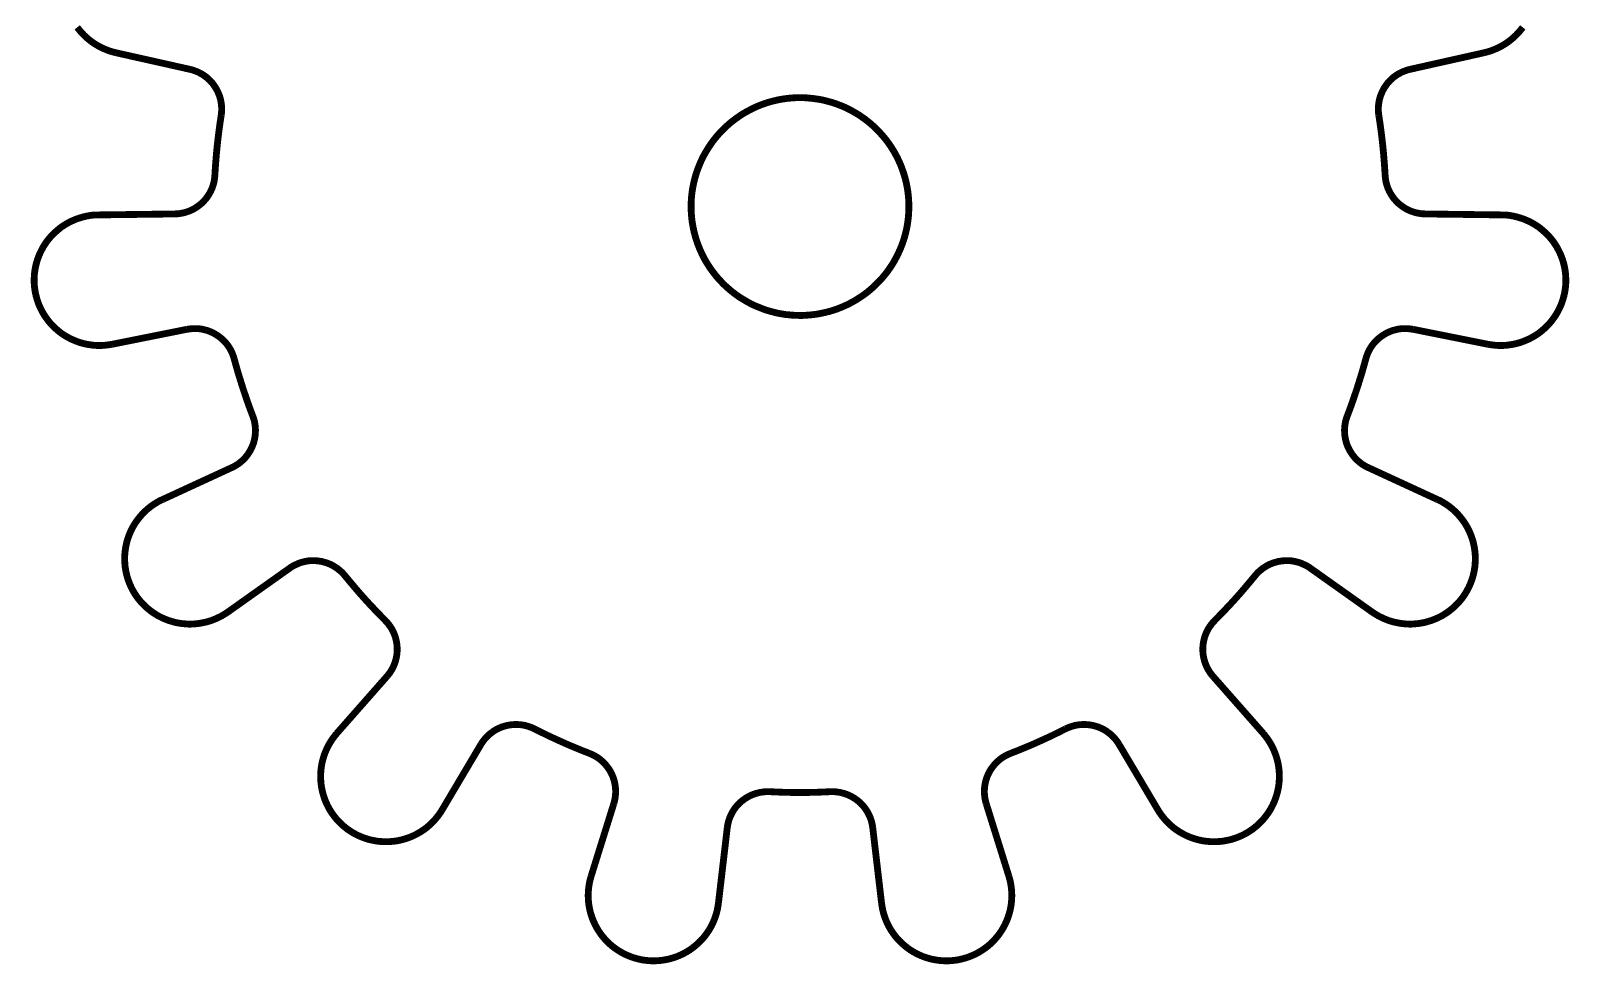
# Model space of a CAD drawing. Extents: x 0.4 to 23.1, y 0.4 to 16.1.
# Drawn here: x 5.004 to 7.229, y 13.426 to 14.776 of the extents above; entities that cross this region are included whole.
import ezdxf

# ---------------------------------------------------------------- set-up
doc = ezdxf.new("R2010")
doc.units = 0
doc.layers.get('0').update_dxf_attribs({"linetype": 'CONTINUOUS'})

msp = doc.modelspace()

# ---------------------------------------------------------------- linework, layer by layer
at = {"color": 0, "const_width": 0.00985}
for points in [[(5.07107, 14.7807), (5.07335, 14.7778), (5.07574, 14.7749), (5.07829, 14.7721), (5.08089, 14.7693), (5.08365, 14.7667), (5.08649, 14.7642), (5.08942, 14.7618), (5.09244, 14.7594), (5.0956, 14.7574), (5.09879, 14.7553), (5.10206, 14.7535), (5.10542, 14.7517), (5.10883, 14.75), (5.11236, 14.7486), (5.11589, 14.7472), (5.11947, 14.746), (5.1231, 14.745), (5.12679, 14.744)], [(7.10596, 14.744), (7.10965, 14.745), (7.11328, 14.746), (7.11686, 14.7472), (7.12039, 14.7486), (7.12392, 14.75), (7.12733, 14.7517), (7.13069, 14.7535), (7.13396, 14.7553), (7.13715, 14.7574), (7.14031, 14.7594), (7.14333, 14.7618), (7.14626, 14.7642), (7.14908, 14.7667), (7.15186, 14.7693), (7.15446, 14.7721), (7.15701, 14.7749), (7.1594, 14.7778), (7.16168, 14.7807)], [(5.23383, 14.72), (5.12679, 14.744)], [(6.99892, 14.72), (7.10596, 14.744)], [(5.27924, 14.6532), (5.27962, 14.6563), (5.27983, 14.6593), (5.27994, 14.6624), (5.27983, 14.6654), (5.27962, 14.6685), (5.27924, 14.6715), (5.27869, 14.6746), (5.278, 14.6776), (5.27713, 14.6806), (5.2761, 14.6833), (5.27496, 14.6863), (5.27365, 14.689), (5.27219, 14.6917), (5.27056, 14.6943), (5.26888, 14.6968), (5.26704, 14.6993), (5.26503, 14.7017), (5.26297, 14.7039), (5.26074, 14.706), (5.2584, 14.7081), (5.25603, 14.7099), (5.25347, 14.7117), (5.25087, 14.7133), (5.24821, 14.7147), (5.24544, 14.7161), (5.24262, 14.7172), (5.23975, 14.7183), (5.23682, 14.7193), (5.23383, 14.72)], [(6.99892, 14.72), (6.99593, 14.7193), (6.993, 14.7183), (6.99013, 14.7172), (6.98731, 14.7161), (6.98454, 14.7147), (6.98188, 14.7133), (6.97928, 14.7117), (6.97672, 14.7099), (6.97433, 14.7081), (6.972, 14.706), (6.96978, 14.7039), (6.96772, 14.7017), (6.96571, 14.6993), (6.96386, 14.6968), (6.96213, 14.6943), (6.96056, 14.6917), (6.9591, 14.689), (6.95779, 14.6863), (6.95665, 14.6833), (6.95562, 14.6806), (6.95475, 14.6776), (6.95404, 14.6746), (6.9535, 14.6715), (6.95313, 14.6685), (6.95285, 14.6654), (6.95281, 14.6624), (6.95285, 14.6593), (6.95313, 14.6563), (6.9535, 14.6532)], [(5.27924, 14.6532), (5.27761, 14.6425), (5.27615, 14.6317), (5.27479, 14.6208), (5.2736, 14.6101), (5.27251, 14.5992), (5.2716, 14.5885), (5.27078, 14.5775), (5.27013, 14.5667)], [(6.96262, 14.5667), (6.96197, 14.5775), (6.96115, 14.5885), (6.96024, 14.5992), (6.95915, 14.6101), (6.95796, 14.6208), (6.9566, 14.6317), (6.95514, 14.6425), (6.9535, 14.6532)], [(5.21186, 14.5108), (5.21496, 14.511), (5.21799, 14.5111), (5.22103, 14.5117), (5.22401, 14.5122), (5.227, 14.5129), (5.22993, 14.5139), (5.23281, 14.5149), (5.23562, 14.5161), (5.23839, 14.5174), (5.24104, 14.5189), (5.24365, 14.5206), (5.24621, 14.5224), (5.24858, 14.5242), (5.25092, 14.5261), (5.25315, 14.5283), (5.25526, 14.5306), (5.25722, 14.5329), (5.25906, 14.5353), (5.26079, 14.5379), (5.26237, 14.5404), (5.26383, 14.5432), (5.26519, 14.546), (5.26633, 14.5488), (5.26736, 14.5517), (5.26824, 14.5546), (5.26893, 14.5575), (5.26947, 14.5606), (5.26992, 14.5636), (5.27013, 14.5667)], [(6.96262, 14.5667), (6.96283, 14.5636), (6.96326, 14.5606), (6.96382, 14.5575), (6.96451, 14.5546), (6.96539, 14.5517), (6.96642, 14.5488), (6.96756, 14.546), (6.96892, 14.5432), (6.97038, 14.5404), (6.97194, 14.5379), (6.97368, 14.5353), (6.97553, 14.5329), (6.97749, 14.5306), (6.9796, 14.5283), (6.98182, 14.5261), (6.9841, 14.5242), (6.98654, 14.5224), (6.9891, 14.5206), (6.99164, 14.5189), (6.99436, 14.5174), (6.99713, 14.5161), (6.99994, 14.5149), (7.00282, 14.5139), (7.00575, 14.5129), (7.00874, 14.5122), (7.01172, 14.5117), (7.01476, 14.5111), (7.01779, 14.511), (7.02089, 14.5108)], [(5.10211, 14.5094), (5.09836, 14.5094), (5.09457, 14.5092), (5.09082, 14.5088), (5.08708, 14.5081), (5.08333, 14.5074), (5.07964, 14.5065), (5.07601, 14.5054), (5.07243, 14.5043), (5.06885, 14.5031), (5.06538, 14.5015), (5.0619, 14.5), (5.05854, 14.4983), (5.05524, 14.4964), (5.05203, 14.4944), (5.04889, 14.4924), (5.04585, 14.4901), (5.04286, 14.4876), (5.03999, 14.4851), (5.03722, 14.4826), (5.03461, 14.4799), (5.03201, 14.4771), (5.02962, 14.4742), (5.02729, 14.4713), (5.02512, 14.4681), (5.02306, 14.465), (5.02111, 14.4617), (5.01932, 14.4583), (5.01764, 14.455), (5.01611, 14.4515), (5.01471, 14.4479), (5.01346, 14.4444), (5.01232, 14.4407), (5.01139, 14.4371), (5.01058, 14.4335), (5.00993, 14.4297), (5.00939, 14.426), (5.009, 14.4221), (5.00885, 14.4183), (5.00879, 14.4146), (5.00885, 14.4108), (5.00911, 14.4069), (5.0095, 14.4033), (5.01004, 14.3996), (5.01074, 14.3958), (5.01161, 14.3921), (5.01258, 14.3885), (5.01372, 14.3849), (5.01503, 14.3812), (5.01644, 14.3778), (5.01801, 14.3743), (5.01969, 14.371), (5.02154, 14.3676), (5.02349, 14.3643), (5.02556, 14.3613), (5.02778, 14.3582), (5.03017, 14.3551), (5.03261, 14.3522), (5.03515, 14.3494), (5.03787, 14.3468), (5.04064, 14.3443), (5.04351, 14.3418), (5.0465, 14.3394), (5.04958, 14.3372), (5.05274, 14.3351), (5.05599, 14.3332), (5.05931, 14.3314), (5.06267, 14.3297), (5.06614, 14.3282), (5.06967, 14.3267), (5.07319, 14.3254), (5.07682, 14.3243), (5.08046, 14.3233), (5.08415, 14.3225), (5.08789, 14.3218), (5.09164, 14.3213), (5.09543, 14.3208), (5.09918, 14.3206), (5.10297, 14.3206), (5.10678, 14.3206), (5.11057, 14.3208), (5.11431, 14.3213), (5.11806, 14.3217), (5.12181, 14.3224)], [(5.21186, 14.5108), (5.10211, 14.5094)], [(7.02089, 14.5108), (7.13064, 14.5094)], [(7.11094, 14.3224), (7.11469, 14.3217), (7.11843, 14.3213), (7.12218, 14.3208), (7.12597, 14.3206), (7.12978, 14.3206), (7.13357, 14.3206), (7.13732, 14.3208), (7.14111, 14.3213), (7.14486, 14.3218), (7.1486, 14.3225), (7.15229, 14.3233), (7.15593, 14.3243), (7.15956, 14.3254), (7.16308, 14.3267), (7.16661, 14.3282), (7.17008, 14.3297), (7.17344, 14.3314), (7.17676, 14.3332), (7.18001, 14.3351), (7.18317, 14.3372), (7.18625, 14.3394), (7.18924, 14.3418), (7.19211, 14.3443), (7.19488, 14.3468), (7.1976, 14.3494), (7.20014, 14.3522), (7.20258, 14.3551), (7.20497, 14.3582), (7.20719, 14.3613), (7.20925, 14.3643), (7.21121, 14.3676), (7.21306, 14.371), (7.21474, 14.3743), (7.21631, 14.3778), (7.21772, 14.3812), (7.21903, 14.3849), (7.22017, 14.3885), (7.22114, 14.3921), (7.222, 14.3958), (7.22271, 14.3996), (7.22325, 14.4033), (7.22364, 14.4069), (7.2239, 14.4108), (7.22396, 14.4146), (7.2239, 14.4183), (7.22368, 14.4221), (7.22336, 14.426), (7.22282, 14.4297), (7.22217, 14.4335), (7.22136, 14.4371), (7.22043, 14.4407), (7.21929, 14.4444), (7.21804, 14.4479), (7.21664, 14.4515), (7.21511, 14.455), (7.21343, 14.4583), (7.21164, 14.4617), (7.20969, 14.465), (7.20762, 14.4681), (7.20546, 14.4713), (7.20313, 14.4742), (7.20074, 14.4771), (7.19814, 14.4799), (7.19553, 14.4826), (7.19276, 14.4851), (7.18989, 14.4876), (7.1869, 14.4901), (7.18386, 14.4924), (7.18072, 14.4944), (7.17751, 14.4964), (7.17421, 14.4983), (7.17085, 14.5), (7.16738, 14.5015), (7.1639, 14.5031), (7.16032, 14.5043), (7.15674, 14.5054), (7.1531, 14.5065), (7.14942, 14.5074), (7.14567, 14.5081), (7.14193, 14.5088), (7.13818, 14.5092), (7.13439, 14.5094), (7.13064, 14.5094)], [(5.22939, 14.3439), (5.12181, 14.3224)], [(5.29801, 14.3014), (5.29715, 14.3043), (5.29611, 14.3072), (5.29497, 14.31), (5.29362, 14.3128), (5.29221, 14.3154), (5.29058, 14.3181), (5.28885, 14.3207), (5.287, 14.3231), (5.285, 14.3254), (5.28293, 14.3276), (5.28071, 14.3297), (5.27838, 14.3317), (5.27593, 14.3336), (5.27344, 14.3353), (5.27083, 14.3369), (5.26812, 14.3385), (5.26535, 14.3397), (5.26253, 14.341), (5.25965, 14.3421), (5.25672, 14.3429), (5.25375, 14.3436), (5.25076, 14.3443), (5.24772, 14.3447), (5.24468, 14.345), (5.2416, 14.345), (5.23856, 14.345), (5.23546, 14.3447), (5.23242, 14.3444), (5.22939, 14.3439)], [(7.00336, 14.3439), (7.00032, 14.3444), (6.99729, 14.3447), (6.99419, 14.345), (6.99115, 14.345), (6.98807, 14.345), (6.98503, 14.3447), (6.98199, 14.3443), (6.979, 14.3436), (6.97601, 14.3429), (6.9731, 14.3421), (6.97021, 14.341), (6.96739, 14.3397), (6.96463, 14.3385), (6.96192, 14.3369), (6.95931, 14.3353), (6.95682, 14.3336), (6.95438, 14.3317), (6.95204, 14.3297), (6.94982, 14.3276), (6.94775, 14.3254), (6.94575, 14.3231), (6.9439, 14.3207), (6.94217, 14.3181), (6.94054, 14.3154), (6.93913, 14.3128), (6.93778, 14.31), (6.93664, 14.3072), (6.9356, 14.3043), (6.93474, 14.3014)], [(7.00336, 14.3439), (7.11094, 14.3224)], [(5.29801, 14.3014), (5.30094, 14.2908), (5.30393, 14.2804), (5.30713, 14.27), (5.31039, 14.2596), (5.31386, 14.2493), (5.31739, 14.239), (5.32107, 14.2287), (5.32493, 14.2186)], [(6.90782, 14.2186), (6.91168, 14.2287), (6.91536, 14.239), (6.91889, 14.2493), (6.92236, 14.2596), (6.92562, 14.27), (6.92882, 14.2804), (6.93181, 14.2908), (6.93474, 14.3014)], [(5.29443, 14.1439), (5.29715, 14.1451), (5.29986, 14.1467), (5.30246, 14.1483), (5.30496, 14.15), (5.30735, 14.1519), (5.30968, 14.154), (5.3119, 14.1561), (5.31396, 14.1583), (5.31597, 14.1607), (5.31782, 14.1632), (5.3195, 14.1657), (5.32113, 14.1683), (5.32254, 14.171), (5.32383, 14.1738), (5.32497, 14.1765), (5.32601, 14.1794), (5.32688, 14.1825), (5.32758, 14.1854), (5.32813, 14.1885), (5.3285, 14.1915), (5.32872, 14.1946), (5.32883, 14.1976), (5.32872, 14.2007), (5.3285, 14.2037), (5.32807, 14.2068), (5.32753, 14.2099), (5.32682, 14.2128), (5.32596, 14.2157), (5.32493, 14.2186)], [(6.90782, 14.2186), (6.90679, 14.2157), (6.90593, 14.2128), (6.90522, 14.2099), (6.90468, 14.2068), (6.90424, 14.2037), (6.90403, 14.2007), (6.90392, 14.1976), (6.90403, 14.1946), (6.90424, 14.1915), (6.90462, 14.1885), (6.90517, 14.1854), (6.90587, 14.1825), (6.90674, 14.1794), (6.90771, 14.1765), (6.9089, 14.1738), (6.91021, 14.171), (6.91162, 14.1683), (6.91325, 14.1657), (6.91493, 14.1632), (6.91678, 14.1607), (6.91878, 14.1583), (6.92085, 14.1561), (6.92307, 14.154), (6.9254, 14.1519), (6.92779, 14.15), (6.93028, 14.1483), (6.93289, 14.1467), (6.9356, 14.1451), (6.93832, 14.1439)], [(5.29443, 14.1439), (5.19472, 14.0979)], [(6.93832, 14.1439), (7.03803, 14.0979)], [(5.19472, 14.0979), (5.19129, 14.0964), (5.18793, 14.0946), (5.18468, 14.0926), (5.18153, 14.0906), (5.17839, 14.0885), (5.1754, 14.0861), (5.17247, 14.0838), (5.16965, 14.0811), (5.16694, 14.0786), (5.16433, 14.0758), (5.16183, 14.0729), (5.15944, 14.07), (5.15717, 14.0669), (5.15506, 14.0639), (5.15306, 14.0606), (5.15115, 14.0574), (5.14942, 14.054), (5.14785, 14.0506), (5.14638, 14.0471), (5.14501, 14.0435), (5.14382, 14.04), (5.14279, 14.0362), (5.14193, 14.0326), (5.14117, 14.0289), (5.14057, 14.0251), (5.14014, 14.0214), (5.13981, 14.0176), (5.13971, 14.0139), (5.13971, 14.01), (5.13986, 14.0063), (5.14014, 14.0025), (5.14063, 13.9987), (5.14122, 13.995), (5.14199, 13.9913), (5.1429, 13.9876), (5.14399, 13.9839), (5.14518, 13.9804), (5.14654, 13.9768), (5.148, 13.9733), (5.14963, 13.9699), (5.15136, 13.9665), (5.15326, 13.9633), (5.15533, 13.9601), (5.15744, 13.9569), (5.15972, 13.9539), (5.16211, 13.951), (5.16461, 13.9482), (5.16726, 13.9454), (5.16997, 13.9428), (5.17279, 13.9403), (5.17572, 13.9379), (5.17876, 13.9356), (5.18186, 13.9335), (5.18506, 13.9314), (5.18837, 13.9294), (5.19168, 13.9278), (5.1951, 13.9261), (5.19862, 13.9246), (5.20215, 13.9232), (5.20574, 13.9221), (5.20936, 13.921), (5.21306, 13.92), (5.21674, 13.9193), (5.22049, 13.9186), (5.22424, 13.9182), (5.22803, 13.9179), (5.23178, 13.9176), (5.23557, 13.9176), (5.23936, 13.9178), (5.24317, 13.9181), (5.2469, 13.9185), (5.25065, 13.9192), (5.25435, 13.9199), (5.25803, 13.9207), (5.26172, 13.9218), (5.26531, 13.9229), (5.26882, 13.9243), (5.27235, 13.9257), (5.27576, 13.9274), (5.27914, 13.929), (5.28244, 13.931), (5.28564, 13.9329), (5.28879, 13.935)], [(6.94396, 13.935), (6.9471, 13.9329), (6.95031, 13.931), (6.95361, 13.929), (6.95697, 13.9274), (6.96039, 13.9257), (6.96392, 13.9243), (6.96744, 13.9229), (6.97103, 13.9218), (6.97472, 13.9207), (6.9784, 13.9199), (6.9821, 13.9192), (6.98583, 13.9185), (6.98958, 13.9181), (6.99338, 13.9178), (6.99718, 13.9176), (7.00097, 13.9176), (7.00472, 13.9179), (7.00851, 13.9182), (7.01226, 13.9186), (7.016, 13.9193), (7.01969, 13.92), (7.02339, 13.921), (7.02701, 13.9221), (7.0306, 13.9232), (7.03413, 13.9246), (7.03765, 13.9261), (7.04107, 13.9278), (7.04438, 13.9294), (7.04769, 13.9314), (7.05089, 13.9335), (7.05399, 13.9356), (7.05701, 13.9379), (7.05994, 13.9403), (7.06278, 13.9428), (7.06549, 13.9454), (7.06814, 13.9482), (7.07064, 13.951), (7.07303, 13.9539), (7.07531, 13.9569), (7.07742, 13.9601), (7.07949, 13.9633), (7.08132, 13.9665), (7.08311, 13.9699), (7.08475, 13.9733), (7.08621, 13.9768), (7.08757, 13.9804), (7.08876, 13.9839), (7.08985, 13.9876), (7.09076, 13.9913), (7.09153, 13.995), (7.09212, 13.9987), (7.09261, 14.0025), (7.09289, 14.0063), (7.09304, 14.01), (7.0931, 14.0139), (7.09293, 14.0176), (7.09261, 14.0214), (7.09218, 14.0251), (7.09158, 14.0289), (7.09082, 14.0326), (7.08996, 14.0362), (7.08892, 14.04), (7.08772, 14.0435), (7.08637, 14.0471), (7.0849, 14.0506), (7.08333, 14.054), (7.0816, 14.0574), (7.07969, 14.0606), (7.07769, 14.0639), (7.07557, 14.0669), (7.07329, 14.07), (7.0709, 14.0729), (7.06842, 14.0758), (7.06581, 14.0786), (7.0631, 14.0811), (7.06028, 14.0838), (7.05735, 14.0861), (7.05436, 14.0885), (7.05122, 14.0906), (7.04807, 14.0926), (7.04482, 14.0946), (7.04144, 14.0964), (7.03803, 14.0979)], [(5.37831, 13.9985), (5.28879, 13.935)], [(5.45833, 13.9875), (5.45632, 13.9899), (5.45421, 13.9921), (5.45199, 13.9942), (5.44965, 13.9961), (5.44726, 13.9981), (5.44472, 13.9997), (5.44211, 14.0014), (5.4394, 14.0029), (5.43664, 14.0042), (5.43381, 14.0054), (5.43093, 14.0064), (5.428, 14.0072), (5.42503, 14.0081), (5.42199, 14.0086), (5.41894, 14.009), (5.4159, 14.0093), (5.41287, 14.0094), (5.40978, 14.0093), (5.40674, 14.0092), (5.40369, 14.0088), (5.40067, 14.0082), (5.39768, 14.0075), (5.39475, 14.0067), (5.39182, 14.0057), (5.389, 14.0044), (5.38624, 14.0032), (5.38351, 14.0018), (5.38086, 14.0003), (5.37831, 13.9985)], [(6.85444, 13.9985), (6.85189, 14.0003), (6.84924, 14.0018), (6.84651, 14.0032), (6.84375, 14.0044), (6.84093, 14.0057), (6.838, 14.0067), (6.83507, 14.0075), (6.83208, 14.0082), (6.82904, 14.0088), (6.82601, 14.0092), (6.82297, 14.0093), (6.81988, 14.0094), (6.81685, 14.0093), (6.81381, 14.009), (6.81076, 14.0086), (6.80772, 14.0081), (6.80474, 14.0072), (6.80181, 14.0064), (6.79893, 14.0054), (6.79611, 14.0042), (6.79335, 14.0029), (6.79064, 14.0014), (6.78803, 13.9997), (6.78549, 13.9981), (6.7831, 13.9961), (6.78076, 13.9942), (6.77854, 13.9921), (6.77642, 13.9899), (6.77442, 13.9875)], [(6.85444, 13.9985), (6.94396, 13.935)], [(5.45833, 13.9875), (5.46522, 13.9792), (5.47228, 13.9708), (5.47939, 13.9625), (5.4866, 13.9544), (5.49393, 13.9464), (5.50136, 13.9385), (5.5089, 13.9306), (5.51654, 13.9229)], [(6.71619, 13.9229), (6.72385, 13.9306), (6.73139, 13.9385), (6.73882, 13.9464), (6.74615, 13.9544), (6.75336, 13.9625), (6.76047, 13.9708), (6.76753, 13.9792), (6.77442, 13.9875)], [(5.5191, 13.8421), (5.52106, 13.8445), (5.52289, 13.8469), (5.52458, 13.8495), (5.52621, 13.8521), (5.52761, 13.8548), (5.52892, 13.8576), (5.53006, 13.8605), (5.53108, 13.8634), (5.5319, 13.8663), (5.53261, 13.8693), (5.53315, 13.8723), (5.53353, 13.8753), (5.53375, 13.8784), (5.53381, 13.8815), (5.53369, 13.8846), (5.53347, 13.8876), (5.53304, 13.8907), (5.53244, 13.8936), (5.53174, 13.8967), (5.53087, 13.8996), (5.52983, 13.9025), (5.52865, 13.9053), (5.52729, 13.9081), (5.52588, 13.9107), (5.52425, 13.9133), (5.52251, 13.9158), (5.52067, 13.9183), (5.51867, 13.9207), (5.51654, 13.9229)], [(6.71619, 13.9229), (6.71408, 13.9207), (6.71208, 13.9183), (6.71024, 13.9158), (6.7085, 13.9133), (6.70687, 13.9107), (6.70546, 13.9081), (6.7041, 13.9053), (6.7029, 13.9025), (6.70188, 13.8996), (6.70101, 13.8967), (6.70031, 13.8936), (6.69971, 13.8907), (6.69928, 13.8876), (6.69906, 13.8846), (6.69894, 13.8815), (6.699, 13.8784), (6.69922, 13.8753), (6.6996, 13.8723), (6.70014, 13.8693), (6.70085, 13.8663), (6.70167, 13.8634), (6.70269, 13.8605), (6.70383, 13.8576), (6.70514, 13.8548), (6.70654, 13.8521), (6.70817, 13.8495), (6.70985, 13.8469), (6.71169, 13.8445), (6.71365, 13.8421)], [(5.5191, 13.8421), (5.44661, 13.7598)], [(6.71365, 13.8421), (6.78614, 13.7598)], [(5.73236, 13.7661), (5.72965, 13.7674), (5.72678, 13.7685), (5.7239, 13.7695), (5.72097, 13.7704), (5.71799, 13.7712), (5.71496, 13.7717), (5.71192, 13.7721), (5.70888, 13.7723), (5.70583, 13.7725), (5.70275, 13.7723), (5.69971, 13.7721), (5.69667, 13.7717), (5.69363, 13.7712), (5.69065, 13.7705), (5.68772, 13.7696), (5.68479, 13.7687), (5.68197, 13.7675), (5.67919, 13.7662), (5.67649, 13.7648), (5.67389, 13.7632), (5.67133, 13.7614), (5.66889, 13.7596), (5.66656, 13.7577), (5.66428, 13.7555), (5.66217, 13.7534), (5.66015, 13.751), (5.65826, 13.7486), (5.65647, 13.7461), (5.65483, 13.7435)], [(6.5779, 13.7435), (6.57628, 13.7461), (6.57449, 13.7486), (6.5726, 13.751), (6.57058, 13.7534), (6.56847, 13.7555), (6.56619, 13.7577), (6.56386, 13.7596), (6.56142, 13.7614), (6.55886, 13.7632), (6.55626, 13.7648), (6.55354, 13.7662), (6.55078, 13.7675), (6.54796, 13.7687), (6.54503, 13.7696), (6.5421, 13.7705), (6.53911, 13.7712), (6.53608, 13.7717), (6.53304, 13.7721), (6.53, 13.7723), (6.52692, 13.7725), (6.52387, 13.7723), (6.52083, 13.7721), (6.51779, 13.7717), (6.51476, 13.7712), (6.51178, 13.7704), (6.50885, 13.7695), (6.50597, 13.7685), (6.5031, 13.7674), (6.50032, 13.7661)], [(5.44661, 13.7598), (5.44417, 13.7568), (5.44185, 13.7538), (5.43967, 13.7508), (5.43761, 13.7476), (5.43565, 13.7444), (5.43381, 13.741), (5.43213, 13.7376), (5.43061, 13.7342), (5.42914, 13.7307), (5.4279, 13.7271), (5.42681, 13.7235), (5.42583, 13.7198), (5.42497, 13.7161), (5.42432, 13.7124), (5.42378, 13.7087), (5.42339, 13.7049), (5.42318, 13.7011), (5.42312, 13.6973), (5.42318, 13.6935), (5.42339, 13.6897), (5.42378, 13.686), (5.42432, 13.6822), (5.42503, 13.6785), (5.42583, 13.6748), (5.42681, 13.6712), (5.42796, 13.6675), (5.42919, 13.664), (5.43061, 13.6604), (5.43218, 13.657), (5.43386, 13.6536), (5.43565, 13.6503), (5.43761, 13.647), (5.43972, 13.6439), (5.44189, 13.6408), (5.44422, 13.6378), (5.44667, 13.6349), (5.44922, 13.6321), (5.45193, 13.6294), (5.45469, 13.6268), (5.45757, 13.6244), (5.46056, 13.622), (5.4636, 13.6198), (5.46674, 13.6177), (5.47, 13.6157), (5.47331, 13.6139), (5.47667, 13.6122), (5.48014, 13.6106), (5.48361, 13.6092), (5.48719, 13.6079), (5.49078, 13.6067), (5.49447, 13.6057), (5.49815, 13.6049), (5.50185, 13.6042), (5.50558, 13.6036), (5.50939, 13.6032), (5.51318, 13.603), (5.51693, 13.6029), (5.52072, 13.6029), (5.52453, 13.6031), (5.52826, 13.6035), (5.53201, 13.6039), (5.53575, 13.6046), (5.53944, 13.6054), (5.54313, 13.6064), (5.54676, 13.6075), (5.55035, 13.6087), (5.55388, 13.6101), (5.55735, 13.6116), (5.56076, 13.6133), (5.56407, 13.6151), (5.56733, 13.617), (5.57053, 13.6191), (5.57362, 13.6212), (5.57661, 13.6235), (5.57954, 13.626), (5.58231, 13.6285), (5.58501, 13.6312), (5.58762, 13.6339), (5.59011, 13.6368), (5.5925, 13.6398), (5.59472, 13.6428), (5.59685, 13.6459), (5.59885, 13.6491)], [(5.73236, 13.7661), (5.74214, 13.7612), (5.7519, 13.7564), (5.76178, 13.7518), (5.77171, 13.7473), (5.78168, 13.7429), (5.79167, 13.7387), (5.80176, 13.7346), (5.8119, 13.7306)], [(6.42085, 13.7306), (6.43099, 13.7346), (6.44108, 13.7387), (6.45107, 13.7429), (6.46104, 13.7473), (6.47097, 13.7518), (6.48085, 13.7564), (6.49061, 13.7612), (6.50032, 13.7661)], [(6.6339, 13.6491), (6.6359, 13.6459), (6.63803, 13.6428), (6.64025, 13.6398), (6.64264, 13.6368), (6.64513, 13.6339), (6.64774, 13.6312), (6.65044, 13.6285), (6.65321, 13.626), (6.65614, 13.6235), (6.65913, 13.6212), (6.66222, 13.6191), (6.66542, 13.617), (6.66868, 13.6151), (6.67199, 13.6133), (6.6754, 13.6116), (6.67888, 13.6101), (6.6824, 13.6087), (6.68599, 13.6075), (6.68961, 13.6064), (6.69331, 13.6054), (6.697, 13.6046), (6.70074, 13.6039), (6.70449, 13.6035), (6.70822, 13.6031), (6.71203, 13.6029), (6.71582, 13.6029), (6.71957, 13.603), (6.72336, 13.6032), (6.72715, 13.6036), (6.7309, 13.6042), (6.7346, 13.6049), (6.73828, 13.6057), (6.74197, 13.6067), (6.74556, 13.6079), (6.74914, 13.6092), (6.75261, 13.6106), (6.75608, 13.6122), (6.75944, 13.6139), (6.76275, 13.6157), (6.766, 13.6177), (6.76915, 13.6198), (6.77219, 13.622), (6.77518, 13.6244), (6.77806, 13.6268), (6.78082, 13.6294), (6.78353, 13.6321), (6.78608, 13.6349), (6.78851, 13.6378), (6.79085, 13.6408), (6.79303, 13.6439), (6.79514, 13.647), (6.7971, 13.6503), (6.79889, 13.6536), (6.80057, 13.657), (6.80214, 13.6604), (6.80354, 13.664), (6.80479, 13.6675), (6.80593, 13.6712), (6.80692, 13.6748), (6.80772, 13.6785), (6.80843, 13.6822), (6.80897, 13.686), (6.80935, 13.6897), (6.80957, 13.6935), (6.80963, 13.6973), (6.80957, 13.7011), (6.80935, 13.7049), (6.80897, 13.7087), (6.80843, 13.7124), (6.80778, 13.7161), (6.80692, 13.7198), (6.80593, 13.7235), (6.80485, 13.7271), (6.80354, 13.7307), (6.80214, 13.7342), (6.80062, 13.7376), (6.79893, 13.741), (6.7971, 13.7444), (6.79514, 13.7476), (6.79308, 13.7508), (6.7909, 13.7538), (6.78857, 13.7568), (6.78614, 13.7598)], [(5.65483, 13.7435), (5.59885, 13.6491)], [(5.84706, 13.6579), (5.84788, 13.6609), (5.84858, 13.6639), (5.84907, 13.6669), (5.84944, 13.67), (5.84967, 13.673), (5.84972, 13.6761), (5.84961, 13.6791), (5.84933, 13.6822), (5.8489, 13.6852), (5.84836, 13.6883), (5.8476, 13.6912), (5.84674, 13.6941), (5.84565, 13.6971), (5.84446, 13.6999), (5.84315, 13.7026), (5.84169, 13.7053), (5.84006, 13.7079), (5.83832, 13.7104), (5.83643, 13.7128), (5.83442, 13.7152), (5.83231, 13.7174), (5.83008, 13.7195), (5.82775, 13.7215), (5.82531, 13.7234), (5.82281, 13.7251), (5.82015, 13.7267), (5.81749, 13.7281), (5.81472, 13.7294), (5.8119, 13.7306)], [(6.42085, 13.7306), (6.41803, 13.7294), (6.41525, 13.7281), (6.4126, 13.7267), (6.40994, 13.7251), (6.40744, 13.7234), (6.405, 13.7215), (6.40267, 13.7195), (6.40044, 13.7174), (6.39833, 13.7152), (6.39632, 13.7128), (6.39442, 13.7104), (6.39268, 13.7079), (6.39106, 13.7053), (6.3896, 13.7026), (6.38829, 13.6999), (6.3871, 13.6971), (6.38601, 13.6941), (6.38514, 13.6912), (6.38439, 13.6883), (6.38385, 13.6852), (6.3834, 13.6822), (6.38314, 13.6791), (6.38303, 13.6761), (6.38308, 13.673), (6.38331, 13.67), (6.38368, 13.6669), (6.38417, 13.6639), (6.38488, 13.6609), (6.38569, 13.6579)], [(6.5779, 13.7435), (6.6339, 13.6491)], [(5.84706, 13.6579), (5.81435, 13.5532)], [(6.07286, 13.6752), (6.06976, 13.6752), (6.06674, 13.6752), (6.06369, 13.6749), (6.06065, 13.6745), (6.05761, 13.674), (6.05464, 13.6732), (6.05171, 13.6724), (6.04883, 13.6714), (6.04596, 13.6702), (6.04318, 13.6689), (6.04053, 13.6674), (6.03787, 13.6658), (6.03538, 13.6641), (6.03293, 13.6623), (6.0306, 13.6603), (6.02832, 13.6582), (6.02621, 13.656), (6.02419, 13.6537), (6.02229, 13.6513), (6.02056, 13.6488), (6.01893, 13.6462), (6.01747, 13.6434), (6.01611, 13.6407), (6.01492, 13.6379), (6.01383, 13.635), (6.01297, 13.6321), (6.01221, 13.6291), (6.01161, 13.6261), (6.01118, 13.623)], [(6.07286, 13.6752), (6.08376, 13.6747), (6.09462, 13.6743), (6.10547, 13.6741), (6.11638, 13.674), (6.12728, 13.6741), (6.13813, 13.6743), (6.14899, 13.6747), (6.15989, 13.6752)], [(6.22157, 13.623), (6.22114, 13.6261), (6.22054, 13.6291), (6.21978, 13.6321), (6.21892, 13.635), (6.21783, 13.6379), (6.21664, 13.6407), (6.21528, 13.6434), (6.21382, 13.6462), (6.21218, 13.6488), (6.21039, 13.6513), (6.20856, 13.6537), (6.20654, 13.656), (6.20443, 13.6582), (6.20215, 13.6603), (6.19982, 13.6623), (6.19738, 13.6641), (6.19488, 13.6658), (6.19222, 13.6674), (6.18956, 13.6689), (6.18679, 13.6702), (6.18392, 13.6714), (6.18104, 13.6724), (6.17811, 13.6732), (6.17513, 13.674), (6.1721, 13.6745), (6.16906, 13.6749), (6.16601, 13.6752), (6.16292, 13.6752), (6.15989, 13.6752)], [(6.38569, 13.6579), (6.4184, 13.5532)], [(6.01118, 13.623), (5.99843, 13.5141)], [(6.22157, 13.623), (6.23432, 13.5141)], [(5.81435, 13.5532), (5.81332, 13.5495), (5.81239, 13.5458), (5.81164, 13.5422), (5.81104, 13.5384), (5.8106, 13.5347), (5.81028, 13.5309), (5.81011, 13.5271), (5.81011, 13.5233), (5.81022, 13.5195), (5.81054, 13.5157), (5.81099, 13.512), (5.81158, 13.5083), (5.81233, 13.5046), (5.81321, 13.5009), (5.81429, 13.4972), (5.81549, 13.4936), (5.81679, 13.4901), (5.81825, 13.4866), (5.81988, 13.4832), (5.82161, 13.4798), (5.82351, 13.4765), (5.82553, 13.4733), (5.82764, 13.4702), (5.82992, 13.4671), (5.83231, 13.4642), (5.83479, 13.4613), (5.8374, 13.4586), (5.84011, 13.4559), (5.84293, 13.4534), (5.84586, 13.451), (5.8489, 13.4487), (5.852, 13.4466), (5.85519, 13.4445), (5.85846, 13.4426), (5.86176, 13.4408), (5.86518, 13.4392), (5.86865, 13.4377), (5.87218, 13.4363), (5.87576, 13.4351), (5.87939, 13.434), (5.88308, 13.4331), (5.88678, 13.4322), (5.89051, 13.4316), (5.89426, 13.4312), (5.89806, 13.4308), (5.90181, 13.4306), (5.9056, 13.4306), (5.9094, 13.4307), (5.91319, 13.431), (5.91694, 13.4314), (5.92068, 13.432), (5.92443, 13.4327), (5.92811, 13.4335), (5.93175, 13.4346), (5.93533, 13.4357), (5.93892, 13.437), (5.94239, 13.4385), (5.94586, 13.4401), (5.94922, 13.4418), (5.95253, 13.4436), (5.95574, 13.4456), (5.95888, 13.4477), (5.96192, 13.45), (5.9649, 13.4524), (5.96778, 13.4548), (5.97054, 13.4574), (5.97319, 13.4601), (5.97575, 13.4629), (5.97819, 13.4658), (5.98047, 13.4688), (5.98269, 13.4719), (5.98475, 13.475), (5.98671, 13.4783), (5.9885, 13.4817), (5.99018, 13.485), (5.99169, 13.4885), (5.99311, 13.492), (5.99436, 13.4956), (5.99544, 13.4992), (5.99642, 13.5029), (5.99724, 13.5066), (5.99789, 13.5103), (5.99843, 13.5141)], [(6.23432, 13.5141), (6.23486, 13.5103), (6.23551, 13.5066), (6.23633, 13.5029), (6.23731, 13.4992), (6.23839, 13.4956), (6.23964, 13.492), (6.24104, 13.4885), (6.24257, 13.485), (6.24425, 13.4817), (6.24604, 13.4783), (6.24799, 13.475), (6.25006, 13.4719), (6.25228, 13.4688), (6.25456, 13.4658), (6.257, 13.4629), (6.25956, 13.4601), (6.26221, 13.4574), (6.26497, 13.4548), (6.26785, 13.4524), (6.27083, 13.45), (6.27387, 13.4477), (6.27701, 13.4456), (6.28022, 13.4436), (6.28353, 13.4418), (6.28689, 13.4401), (6.29036, 13.4385), (6.29383, 13.437), (6.29742, 13.4357), (6.301, 13.4346), (6.30464, 13.4335), (6.30832, 13.4327), (6.31207, 13.432), (6.31581, 13.4314), (6.31956, 13.431), (6.32335, 13.4307), (6.32715, 13.4306), (6.33094, 13.4306), (6.33469, 13.4308), (6.33849, 13.4312), (6.34224, 13.4316), (6.34597, 13.4322), (6.34967, 13.4331), (6.35335, 13.434), (6.35699, 13.4351), (6.36057, 13.4363), (6.3641, 13.4377), (6.36757, 13.4392), (6.37099, 13.4408), (6.37429, 13.4426), (6.37756, 13.4445), (6.38075, 13.4466), (6.38385, 13.4487), (6.38688, 13.451), (6.38981, 13.4534), (6.39264, 13.4559), (6.39535, 13.4586), (6.39794, 13.4613), (6.40044, 13.4642), (6.40283, 13.4671), (6.40511, 13.4702), (6.40722, 13.4733), (6.40924, 13.4765), (6.41114, 13.4798), (6.41287, 13.4832), (6.4145, 13.4866), (6.41596, 13.4901), (6.41726, 13.4936), (6.41846, 13.4972), (6.41949, 13.5009), (6.42042, 13.5046), (6.42117, 13.5083), (6.42176, 13.512), (6.42219, 13.5157), (6.42253, 13.5195), (6.42264, 13.5233), (6.42264, 13.5271), (6.42247, 13.5309), (6.42215, 13.5347), (6.42171, 13.5384), (6.42111, 13.5422), (6.42036, 13.5458), (6.41943, 13.5495), (6.4184, 13.5532)]]:
    msp.add_lwpolyline(points, dxfattribs=at)
msp.add_lwpolyline([(6.27387, 14.5215), (6.27376, 14.5264), (6.27354, 14.5313), (6.27317, 14.5361), (6.27263, 14.541), (6.27197, 14.5458), (6.27115, 14.5506), (6.27018, 14.5553), (6.26904, 14.5601), (6.26779, 14.5647), (6.26639, 14.5694), (6.26481, 14.574), (6.26313, 14.5786), (6.26129, 14.5832), (6.25928, 14.5876), (6.25717, 14.5921), (6.25493, 14.5963), (6.25256, 14.6006), (6.25006, 14.6047), (6.2474, 14.6089), (6.24463, 14.6129), (6.24175, 14.6168), (6.23872, 14.6206), (6.23562, 14.6243), (6.23236, 14.6279), (6.229, 14.6315), (6.22553, 14.635), (6.222, 14.6383), (6.21832, 14.6415), (6.21457, 14.6446), (6.21072, 14.6476), (6.20676, 14.6504), (6.20275, 14.6532), (6.19862, 14.6558), (6.19439, 14.6582), (6.19015, 14.6607), (6.18582, 14.6628), (6.18137, 14.665), (6.17692, 14.6669), (6.17242, 14.6686), (6.16781, 14.6704), (6.16319, 14.6719), (6.15853, 14.6732), (6.15381, 14.6744), (6.14903, 14.6756), (6.14426, 14.6765), (6.13943, 14.6772), (6.1346, 14.6779), (6.12978, 14.6783), (6.12489, 14.6788), (6.12001, 14.6789), (6.11518, 14.679), (6.11029, 14.6789), (6.10542, 14.6786), (6.10058, 14.6782), (6.09571, 14.6776), (6.09088, 14.6769), (6.0861, 14.6761), (6.08132, 14.675), (6.07661, 14.6739), (6.07189, 14.6726), (6.06722, 14.6711), (6.06267, 14.6696), (6.05811, 14.6678), (6.0536, 14.666), (6.04915, 14.6639), (6.04476, 14.6617), (6.04047, 14.6594), (6.03624, 14.6571), (6.03207, 14.6546), (6.028, 14.6518), (6.02399, 14.649), (6.02013, 14.6461), (6.01628, 14.6431), (6.01258, 14.6399), (6.00896, 14.6367), (6.00543, 14.6333), (6.00206, 14.6297), (5.99875, 14.6262), (5.99556, 14.6225), (5.99251, 14.6188), (5.98953, 14.6149), (5.98671, 14.6108), (5.984, 14.6068), (5.98144, 14.6026), (5.979, 14.5985), (5.97667, 14.5942), (5.9745, 14.5899), (5.97244, 14.5854), (5.97054, 14.5808), (5.96875, 14.5764), (5.96712, 14.5718), (5.96565, 14.5671), (5.96431, 14.5625), (5.96311, 14.5578), (5.96208, 14.5529), (5.96115, 14.5482), (5.96039, 14.5433), (5.95979, 14.5385), (5.95936, 14.5338), (5.95904, 14.5287), (5.95893, 14.5239), (5.95893, 14.519), (5.95904, 14.5142), (5.95936, 14.5093), (5.95979, 14.5044), (5.96039, 14.4996), (5.96115, 14.4949), (5.96208, 14.49), (5.96311, 14.4853), (5.96431, 14.4806), (5.96565, 14.4758), (5.96712, 14.4713), (5.96875, 14.4667), (5.97054, 14.4621), (5.97244, 14.4576), (5.9745, 14.4532), (5.97667, 14.4488), (5.979, 14.4444), (5.98144, 14.4403), (5.984, 14.4363), (5.98671, 14.4321), (5.98953, 14.4282), (5.99251, 14.4243), (5.99556, 14.4204), (5.99875, 14.4168), (6.00206, 14.4132), (6.00543, 14.4097), (6.00896, 14.4063), (6.01258, 14.4031), (6.01628, 14.3999), (6.02013, 14.3968), (6.02399, 14.3939), (6.028, 14.3911), (6.03207, 14.3885), (6.03624, 14.386), (6.04047, 14.3835), (6.04476, 14.3812), (6.04915, 14.379), (6.0536, 14.3771), (6.05811, 14.3753), (6.06267, 14.3735), (6.06722, 14.3718), (6.07189, 14.3704), (6.07661, 14.3692), (6.08132, 14.3679), (6.0861, 14.3669), (6.09088, 14.3661), (6.09571, 14.3653), (6.10058, 14.3649), (6.10542, 14.3644), (6.11029, 14.3642), (6.11518, 14.364), (6.12001, 14.364), (6.12489, 14.3643), (6.12978, 14.3646), (6.1346, 14.3651), (6.13943, 14.3657), (6.14426, 14.3665), (6.14903, 14.3675), (6.15381, 14.3686), (6.15853, 14.3697), (6.16319, 14.3711), (6.16781, 14.3726), (6.17242, 14.3743), (6.17692, 14.3761), (6.18137, 14.3781), (6.18582, 14.3801), (6.19015, 14.3824), (6.19439, 14.3847), (6.19862, 14.3872), (6.20275, 14.3899), (6.20676, 14.3925), (6.21072, 14.3954), (6.21457, 14.3983), (6.21832, 14.4015), (6.222, 14.4047), (6.22553, 14.4081), (6.229, 14.4115), (6.23236, 14.415), (6.23562, 14.4186), (6.23872, 14.4224), (6.24175, 14.4261), (6.24463, 14.4301), (6.2474, 14.4342), (6.25006, 14.4382), (6.25256, 14.4424), (6.25493, 14.4467), (6.25717, 14.451), (6.25928, 14.4554), (6.26129, 14.4599), (6.26313, 14.4643), (6.26481, 14.4689), (6.26639, 14.4735), (6.26779, 14.4782), (6.26904, 14.4829), (6.27018, 14.4876), (6.27115, 14.4924), (6.27197, 14.4972), (6.27263, 14.5021), (6.27317, 14.5069), (6.27354, 14.5118), (6.27376, 14.5167), (6.27387, 14.5215)], close=True, dxfattribs=at)

doc.saveas('drawing.dxf')
